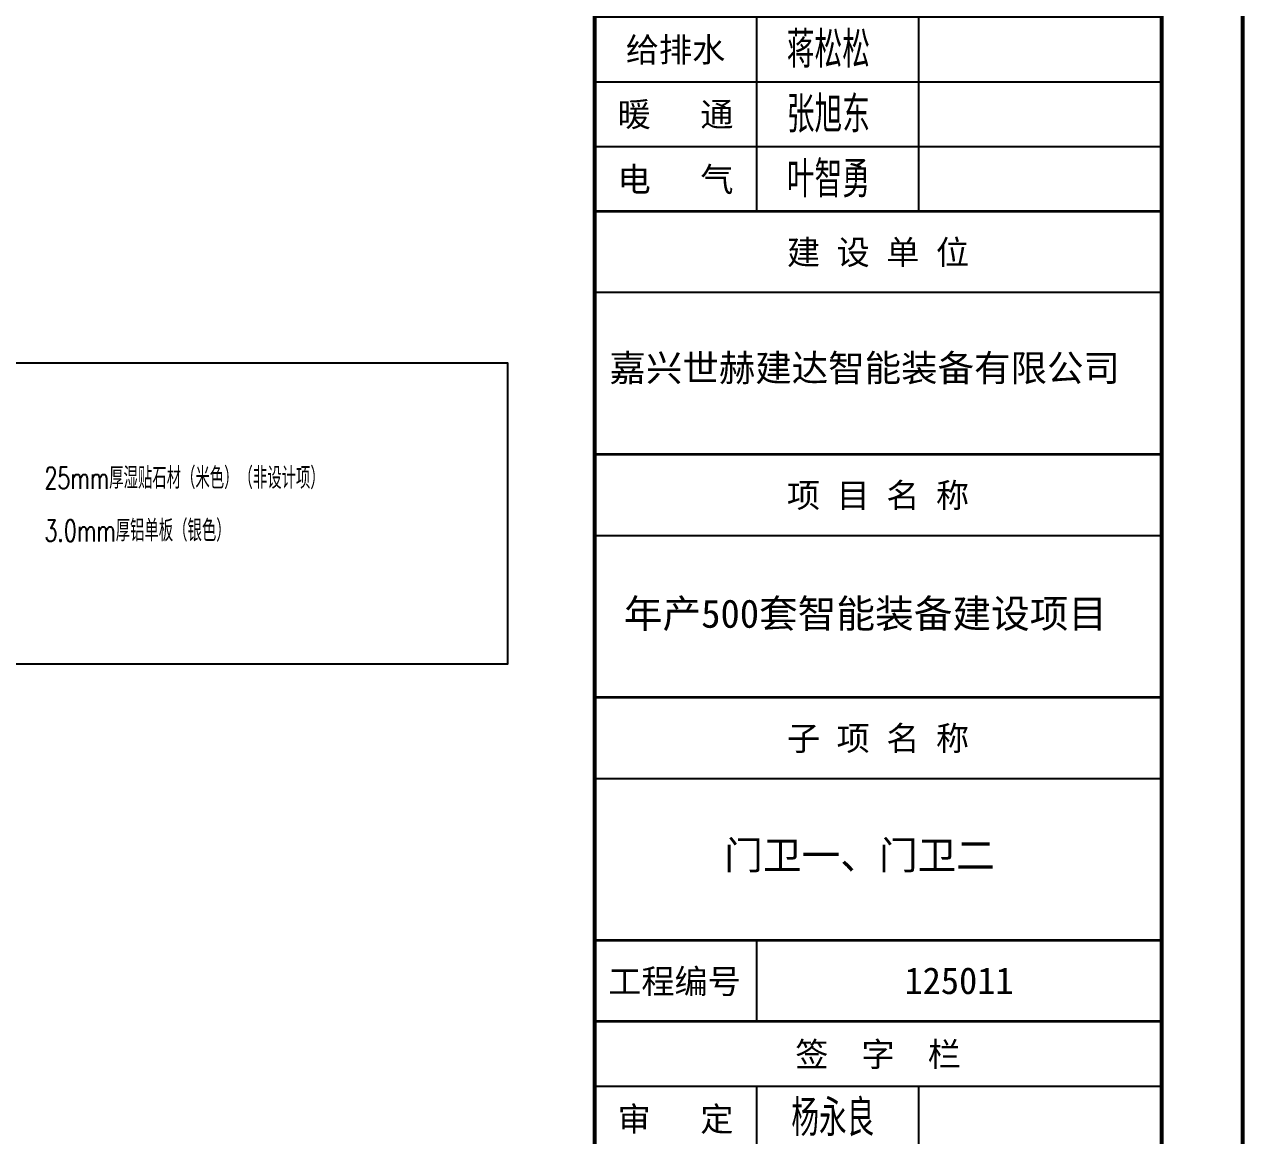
# Model space of a CAD drawing. Extents: x -202236 to 1002404, y -663931 to 1550022.
# Drawn here: x -49780 to -37729, y -345772 to -334798 of the extents above; entities that cross this region are included whole.
import ezdxf
from ezdxf.enums import TextEntityAlignment as Align

# ---------------------------------------------------------------- set-up
doc = ezdxf.new("R2010")
doc.units = 0
for name, color, linetype in [('!ZN1-文字-7', 7, 'Continuous'), ('0-cxFrame', 155, 'Continuous'), ('qianming', 155, 'Continuous')]:
    doc.layers.add(name, color=color, linetype=linetype)
doc.layers.add('0-cxText', color=131, linetype='Continuous', lineweight=25)
doc.styles.add('BZHZ', font='bzxw', dxfattribs={"width": 0.8, "bigfont": 'bzhz'})
doc.styles.add('cx_biaoti', font='')
doc.styles.add('cx_tuming', font='simhei.ttf')
doc.styles.add('cx_tuqian1', font='')
doc.styles.add('ZNTextStyle', font='ROMANS.shx', dxfattribs={"width": 0.7, "bigfont": 'CHINESE.shx'})
doc.styles.add('黑体', font='simhei.ttf', dxfattribs={"height": 12})
doc.styles.get('cx_biaoti').set_extended_font_data('SimSun')
doc.styles.get('cx_tuqian1').set_extended_font_data('SimSun')

# ---------------------------------------------------------------- blocks, each defined once
blk = doc.blocks.new('zjcx_lan_huiqian(Dragon)')
for p, q in [((-7000, -800), (0, -800)), ((-5000, -800), (-5000, -4800)), ((-3000, -800), (-3000, -4800)), ((-7000, -1600), (0, -1600)), ((-7000, -2400), (0, -2400)), ((-7000, -3200), (0, -3200)), ((-7000, -4000), (0, -4000))]:
    blk.add_line(p, q)
at = {"const_width": 30}
blk.add_lwpolyline([(-7000, 0), (0, 0)], dxfattribs=at)
blk.add_lwpolyline([(-7000, 0), (0, 0), (0, -4800), (-7000, -4800)], close=True, dxfattribs=at)
at = {"style": 'cx_biaoti'}
for s, p in [('会  签  栏', (-3500, -400)), ('建   筑', (-6000, -1200)), ('结   构', (-6000, -2000)), ('给排水', (-6000, -2800)), ('暖   通', (-6000, -3600)), ('电   气', (-6000, -4400))]:
    blk.add_text(s, height=300, dxfattribs=at).set_placement(p, align=Align.MIDDLE)
blk = doc.blocks.new('T-汇签(Dragon)')
at = {"layer": '0-cxFrame'}
blk.add_blockref('zjcx_lan_huiqian(Dragon)', (0, 0), dxfattribs=at)
at = {"layer": 'qianming', "style": 'BZHZ', "width": 0.8}
for s, p in [('黄岩峰', (-4113, -1180)), ('蒋松松', (-4113, -2780)), ('张旭东', (-4113, -3580)), ('叶智勇', (-4113, -4380))]:
    blk.add_text(s, height=450, dxfattribs=at).set_placement(p, align=Align.MIDDLE)
blk = doc.blocks.new('zjcx_lan_qianzi(Dragon)')
for p, q in [((-7000, 4800), (0, 4800)), ((-5000, 4800), (-5000, 0)), ((-3000, 4800), (-3000, 0)), ((-7000, 4000), (0, 4000)), ((-7000, 3200), (0, 3200)), ((-7000, 2400), (0, 2400)), ((-7000, 1600), (0, 1600)), ((-7000, 800), (0, 800))]:
    blk.add_line(p, q)
at = {"const_width": 30}
blk.add_lwpolyline([(-7000, 5600), (0, 5600)], dxfattribs=at)
blk.add_lwpolyline([(-7000, 5600), (0, 5600), (0, 0), (-7000, 0)], close=True, dxfattribs=at)
at = {"style": 'cx_biaoti'}
for s, p in [('签  字  栏', (-3500, 5200)), ('审   定', (-6000, 4400)), ('审   核', (-6000, 3600)), ('校   对', (-6000, 2800)), ('设   计', (-6000, 400))]:
    blk.add_text(s, height=300, dxfattribs=at).set_placement(p, align=Align.MIDDLE)
at = {"style": 'cx_biaoti', "width": 0.85}
for s, p in [('项目负责人', (-6000, 2000)), ('专业负责人', (-6000, 1200))]:
    blk.add_text(s, height=300, dxfattribs=at).set_placement(p, align=Align.MIDDLE)
blk = doc.blocks.new('T-签字(Dragon)')
at = {"layer": '0-cxFrame'}
blk.add_blockref('zjcx_lan_qianzi(Dragon)', (0, 0), dxfattribs=at)
at = {"layer": 'qianming', "style": 'BZHZ', "width": 0.8}
for s, p in [('杨永良', (-4058, 4433)), ('姚建中', (-4058, 3633)), ('姜旭超', (-4058, 2833)), ('宋月飞', (-4058, 2033)), ('宋月飞', (-4058, 1233)), ('叶佳超', (-4058, 433))]:
    blk.add_text(s, height=450, dxfattribs=at).set_placement(p, align=Align.MIDDLE)
blk = doc.blocks.new('zjcx_lan_xiangmu(Dragon)')
for p, q in [((-7000, 9000), (0, 9000)), ((-7000, 6000), (0, 6000)), ((-7000, 3000), (0, 3000)), ((-5000, 1000), (-5000, 0))]:
    blk.add_line(p, q)
at = {"const_width": 30}
for points in [[(-7000, 10000), (0, 10000)], [(-7000, 7000), (0, 7000)], [(-7000, 7000), (0, 7000)], [(-7000, 4000), (0, 4000)], [(-7000, 4000), (0, 4000)], [(-7000, 1000), (0, 1000)], [(-7000, 0), (0, 0)]]:
    blk.add_lwpolyline(points, dxfattribs=at)
blk.add_lwpolyline([(-7000, 10000), (0, 10000), (0, 0), (-7000, 0)], close=True)
at = {"style": 'cx_biaoti'}
for s, p in [('建 设 单 位', (-3500, 9500)), ('项 目 名 称', (-3500, 6500)), ('子 项 名 称', (-3500, 3500)), ('工程编号', (-6013, 500))]:
    blk.add_text(s, height=300, dxfattribs=at).set_placement(p, align=Align.MIDDLE)
blk = doc.blocks.new('T-项目(Dragon)')
blk.add_blockref('zjcx_lan_xiangmu(Dragon)', (0, 0))
at = {"color": 3, "style": 'cx_tuming'}
for s, height, p in [('嘉兴世赫建达智能装备有限公司', 330, (-6816, 7901)), ('年产500套智能装备建设项目 ', 350, (-6638, 4859)), ('门卫一、门卫二', 350, (-5399, 1876))]:
    blk.add_text(s, height=height, dxfattribs=at).set_placement(p)
blk = doc.blocks.new('zjcx_T2(Dragon)')
at = {"layer": '0-cxFrame', "const_width": 50}
blk.add_lwpolyline([(-7000, 40000), (0, 40000), (0, 0), (-7000, 0)], close=True, dxfattribs=at)
at = {"layer": '0-cxFrame'}
for name, p in [('T-汇签(Dragon)', (0, 29800)), ('T-项目(Dragon)', (0, 15000)), ('T-签字(Dragon)', (0, 9400))]:
    blk.add_blockref(name, p, dxfattribs=at)
blk = doc.blocks.new('TK22.A2 L(Dragon)')
at = {"layer": '0-cxFrame', "color": 7, "const_width": 0.5}
blk.add_lwpolyline([(0, 0), (-594, 0), (-594, 420), (0, 420)], close=True, dxfattribs=at)
at = {"layer": '0-cxFrame', "const_width": 0.5}
for points in [[(-80, 10), (-574, 10), (-574, 410), (-80, 410)], [(-10, 10), (-80, 10), (-80, 410), (-10, 410)]]:
    blk.add_lwpolyline(points, close=True, dxfattribs=at)
at = {"layer": '0-cxFrame', "xscale": 0.01, "yscale": 0.01, "zscale": 0.01}
blk.add_blockref('zjcx_T2(Dragon)', (-10, 10), dxfattribs=at)
at = {"style": '黑体', "flags": 4}
blk.add_attdef('图幅', text='', height=3.3, dxfattribs=at).set_placement((-40, 3), align=Align.RIGHT)
at = {"layer": '0-cxText', "flags": 4}
for tag, height, style, p in [('建设单位', 3.5, 'cx_tuming', (-45, 240)), ('项目名称', 3.5, 'cx_tuming', (-45, 210)), ('子项名称', 3.5, 'cx_tuming', (-45, 180)), ('工程编号', 3.3, 'cx_tuqian1', (-35, 165)), ('图名1', 3.5, 'cx_tuming', (-45, 87)), ('图名2', 3.5, 'cx_tuming', (-45, 79)), ('图名3', 3.5, 'cx_tuming', (-45, 71)), ('出图日期', 3.3, 'cx_tuqian1', (-39, 60)), ('专业', 3.3, 'cx_tuqian1', (-55, 52)), ('图号', 3.3, 'cx_tuqian1', (-55, 44)), ('版次', 3.3, 'cx_tuqian1', (-20, 44))]:
    blk.add_attdef(tag, text='', height=height, dxfattribs=dict(at, style=style)).set_placement(p, align=Align.MIDDLE)
at = {"layer": 'Defpoints', "color": 6, "flags": 4}
for tag, height, style, p in [('tufu', 3.3, '黑体', (-12, 12)), ('dwfname', 4, 'cx_tuqian1', (-80, 3))]:
    blk.add_attdef(tag, text='', height=height, dxfattribs=dict(at, style=style)).set_placement(p, align=Align.RIGHT)

msp = doc.modelspace()

# ---------------------------------------------------------------- linework, layer by layer
at = {"ltscale": 1000}
msp.add_lwpolyline([(-51428.78, -338141.06), (-45007.69, -338141.06), (-45007.69, -341117.55), (-51428.78, -341117.55)], close=True, dxfattribs=at)

# ---------------------------------------------------------------- block references
at = {"layer": '0-cxFrame'}
ref = msp.add_blockref('TK22.A2 L(Dragon)', (-37749.4, -357444.07), dxfattribs=dict(at, xscale=80, yscale=80, zscale=80))
ref.add_attrib('工程编号', '125011', dxfattribs={"layer": '0-cxText', "height": 264, "style": 'cx_tuqian1'}).set_placement((-40549.4, -344244.07), align=Align.MIDDLE)

# ---------------------------------------------------------------- texts
at = {"layer": '!ZN1-文字-7', "ltscale": 1.5, "style": 'ZNTextStyle', "width": 0.7}
for s, p in [('25mm厚湿贴石材（米色）（非设计项）', (-49582.3, -339278.07)), ('3.0mm厚铝单板（银色）', (-49582.3, -339797.22))]:
    msp.add_text(s, height=213.3333, dxfattribs=at).set_placement(p, align=Align.MIDDLE_LEFT)

doc.saveas('drawing.dxf')
